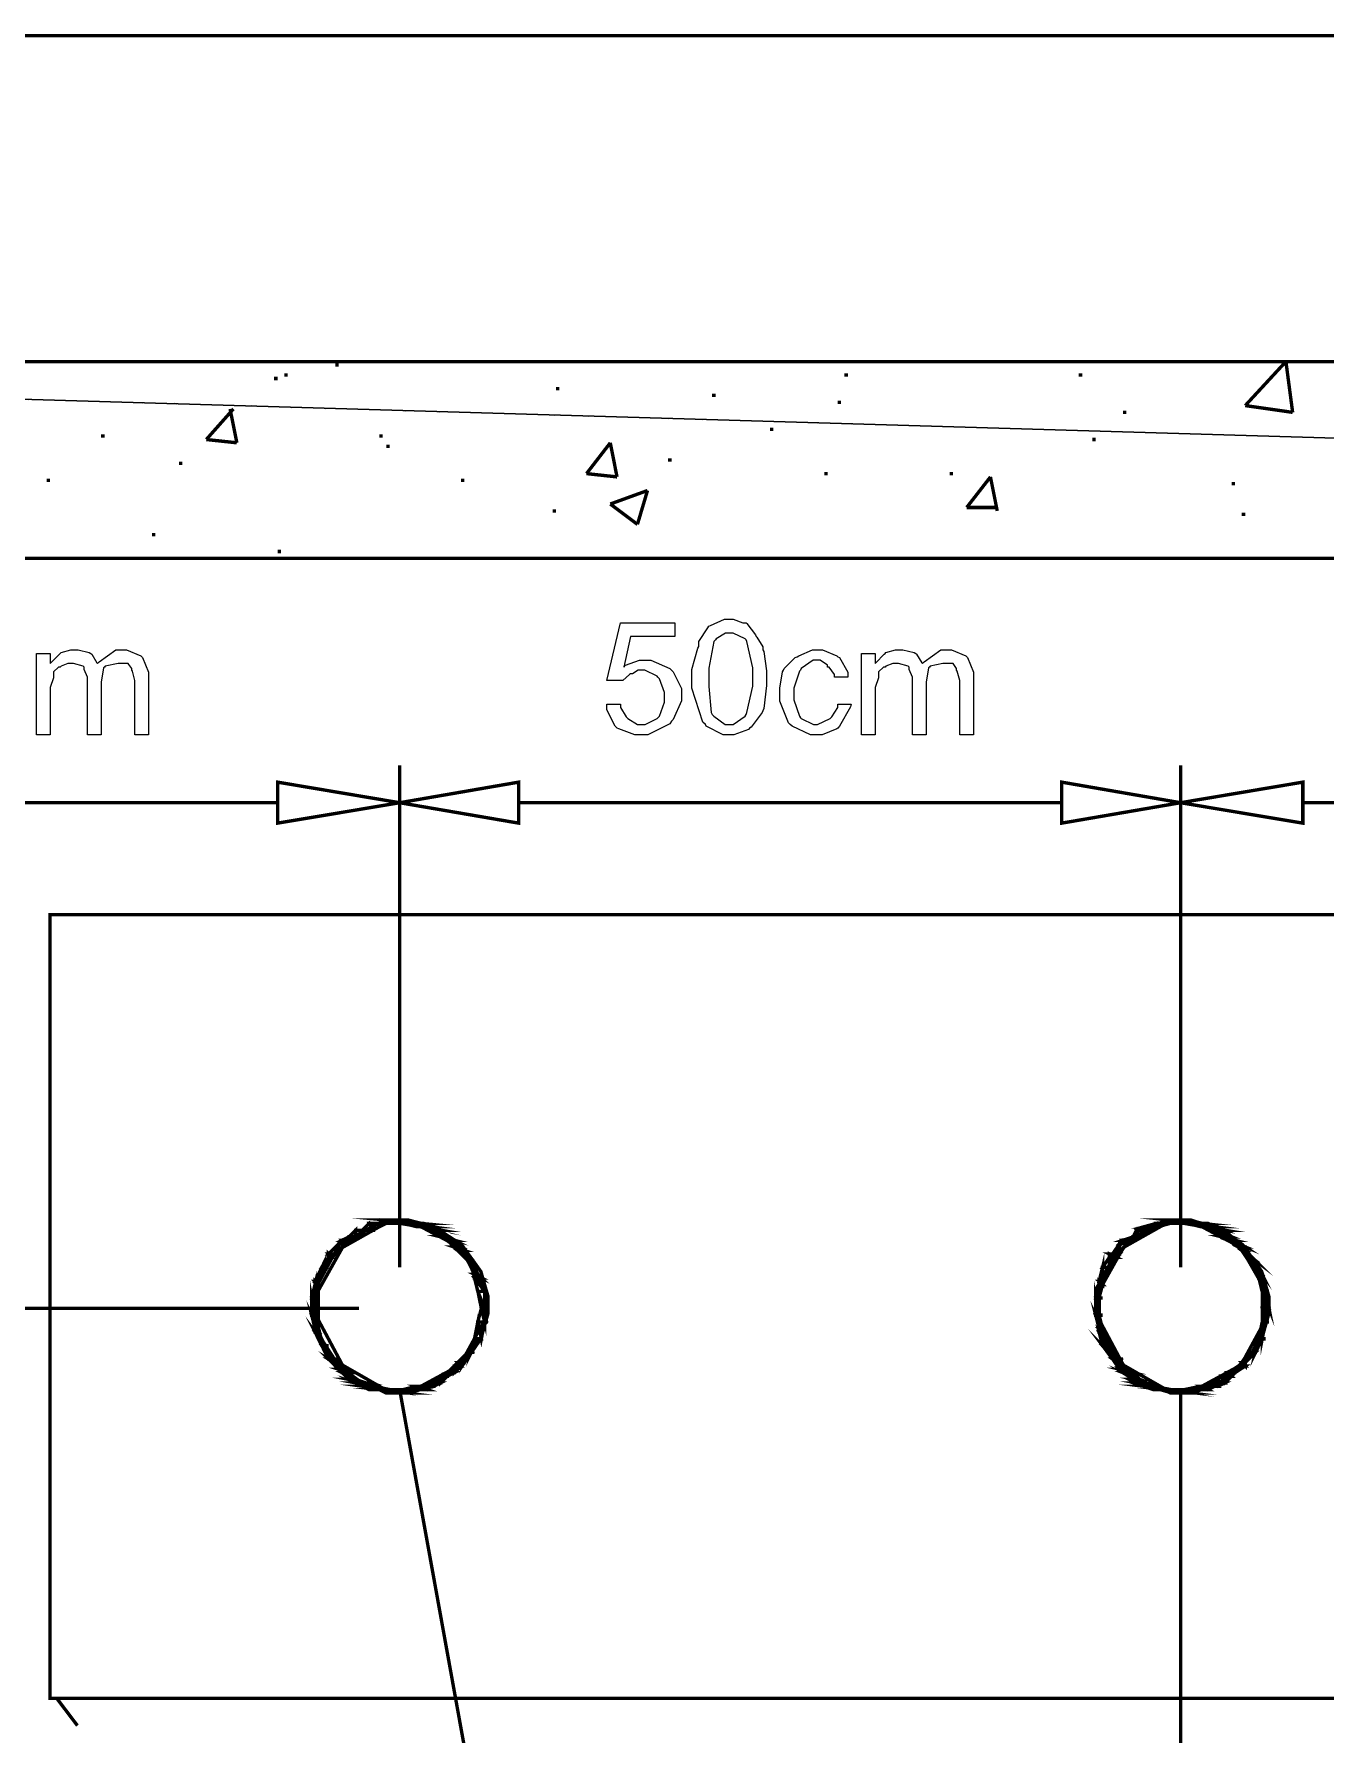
# Model space of a CAD drawing. Extents: x 219 to 1226, y 175 to 465.
# Drawn here: x 700.43 to 716.55, y 442.6 to 463.83 of the extents above; entities that cross this region are included whole.
import ezdxf

# ---------------------------------------------------------------- set-up
doc = ezdxf.new("R2010")
doc.units = 0
doc.header["$MEASUREMENT"] = 0
for name, color, linetype in [('C00-00-00-BLACK', 7, 'Continuous'), ('C00-7E-FF', 150, 'Continuous'), ('C00-FF-00', 3, 'Continuous'), ('C93-95-97', 253, 'Continuous'), ('CFF-00-00', 1, 'Continuous'), ('CFF-7E-00', 30, 'Continuous')]:
    doc.layers.add(name, color=color, linetype=linetype)

msp = doc.modelspace()

# ---------------------------------------------------------------- linework, layer by layer
at = {"layer": 'C00-00-00-BLACK', "const_width": 0.0423}
for points in [[(684.384, 459.741), (767.257, 459.741)], [(767.257, 459.741), (767.257, 457.283), (684.384, 457.283), (684.384, 459.741)], [(715.557, 459.191), (716.065, 459.741)], [(716.149, 459.106), (716.065, 459.741)], [(703.426, 459.529), (703.469, 459.529)], [(703.553, 459.572), (703.595, 459.572)], [(704.191, 459.699), (704.232, 459.699)], [(710.55, 459.572), (710.593, 459.572)], [(713.477, 459.572), (713.52, 459.572)], [(706.947, 459.402), (706.989, 459.402)], [(708.897, 459.318), (708.94, 459.318)], [(702.578, 458.767), (702.917, 459.149)], [(702.96, 458.726), (702.875, 459.149)], [(710.466, 459.233), (710.509, 459.233)], [(714.03, 459.106), (714.073, 459.106)], [(715.557, 459.191), (716.149, 459.106)], [(709.62, 458.895), (709.661, 458.895)], [(701.264, 458.81), (701.307, 458.81)], [(702.578, 458.767), (702.96, 458.726)], [(704.74, 458.81), (704.783, 458.81)], [(704.826, 458.683), (704.867, 458.683)], [(707.328, 458.341), (707.625, 458.726)], [(707.709, 458.3), (707.625, 458.726)], [(713.647, 458.767), (713.689, 458.767)], [(702.238, 458.469), (702.279, 458.469)], [(708.347, 458.511), (708.39, 458.511)], [(700.584, 458.257), (700.626, 458.257)], [(705.759, 458.257), (705.802, 458.257)], [(707.328, 458.341), (707.709, 458.3)], [(710.297, 458.341), (710.339, 458.341)], [(711.866, 458.341), (711.908, 458.341)], [(712.077, 457.918), (712.374, 458.3)], [(712.459, 457.875), (712.374, 458.3)], [(707.625, 457.961), (708.09, 458.13)], [(707.964, 457.707), (708.09, 458.13)], [(715.387, 458.214), (715.43, 458.214)], [(706.905, 457.875), (706.947, 457.875)], [(707.625, 457.961), (707.964, 457.707)], [(712.077, 457.918), (712.459, 457.918)], [(715.514, 457.834), (715.557, 457.834)], [(701.899, 457.579), (701.942, 457.579)], [(703.469, 457.368), (703.51, 457.368)], [(711.315, 457.283), (711.358, 457.283)]]:
    msp.add_lwpolyline(points, dxfattribs=at)
for points in [[(700.626, 452.833), (700.626, 443.041), (728.873, 443.041), (728.873, 452.833), (700.626, 452.833)], [(706.098, 447.956), (706.098, 448.061), (706.008, 448.374), (705.767, 448.71), (705.416, 448.936), (705.099, 449.017), (704.994, 449.017), (704.805, 449.017), (704.24, 448.71), (703.933, 448.145), (703.933, 447.956), (703.933, 447.852), (704.014, 447.534), (704.24, 447.184), (704.578, 446.946), (704.889, 446.856), (704.994, 446.856), (705.099, 446.856), (705.416, 446.946), (705.767, 447.184), (706.008, 447.534), (706.098, 447.852), (706.098, 447.956)], [(706.055, 447.956), (706.055, 448.137), (705.748, 448.674), (705.181, 448.976), (704.994, 448.976), (704.815, 448.976), (704.279, 448.674), (703.978, 448.137), (703.978, 447.956), (703.978, 447.769), (704.279, 447.205), (704.815, 446.898), (704.994, 446.898), (705.181, 446.898), (705.748, 447.205), (706.055, 447.769), (706.055, 447.956)], [(704.444, 448.89), (704.444, 448.807), (704.36, 448.807), (704.444, 448.89)], [(705.079, 449.017), (704.826, 449.017), (705.249, 448.976), (705.079, 449.017)], [(704.614, 448.976), (704.657, 448.89), (704.528, 448.89), (704.614, 448.976)], [(704.826, 448.976), (704.614, 448.976), (704.657, 448.89), (704.826, 448.976)], [(704.657, 448.976), (704.953, 448.976), (704.614, 448.976), (704.657, 448.976)], [(704.826, 448.976), (704.867, 448.976), (704.614, 448.976), (704.826, 448.976)], [(704.826, 448.976), (704.614, 448.976), (704.953, 448.976), (704.826, 448.976)], [(704.74, 448.976), (705.29, 448.976), (704.657, 448.976), (704.74, 448.976)], [(705.037, 448.976), (704.657, 448.976), (704.953, 448.976), (705.037, 448.976)], [(704.826, 449.017), (705.249, 448.976), (704.74, 448.976), (704.826, 449.017)], [(705.04, 448.976), (705.379, 448.933), (705.209, 448.933), (705.04, 448.976)], [(705.293, 448.976), (705.04, 448.976), (705.379, 448.933), (705.293, 448.976)], [(705.249, 448.976), (704.74, 448.976), (705.29, 448.976), (705.249, 448.976)], [(705.252, 448.933), (705.505, 448.89), (705.421, 448.89), (705.252, 448.933)], [(705.037, 449.017), (705.079, 449.017), (704.826, 449.017), (705.037, 449.017)], [(705.421, 448.933), (705.252, 448.933), (705.505, 448.89), (705.421, 448.933)], [(705.379, 448.933), (705.209, 448.933), (705.421, 448.933), (705.379, 448.933)], [(705.209, 448.933), (705.421, 448.933), (705.252, 448.933), (705.209, 448.933)], [(705.421, 448.89), (705.589, 448.807), (705.505, 448.807), (705.421, 448.89)], [(715.853, 447.956), (715.853, 448.061), (715.763, 448.374), (715.524, 448.71), (715.171, 448.936), (714.854, 449.017), (714.749, 449.017), (714.56, 449.017), (713.997, 448.71), (713.689, 448.145), (713.689, 447.956), (713.689, 447.852), (713.771, 447.534), (713.997, 447.184), (714.333, 446.946), (714.644, 446.856), (714.749, 446.856), (714.854, 446.856), (715.171, 446.946), (715.524, 447.184), (715.763, 447.534), (715.853, 447.852), (715.853, 447.956)], [(715.81, 447.956), (715.81, 448.137), (715.503, 448.674), (714.937, 448.976), (714.749, 448.976), (714.57, 448.976), (714.034, 448.674), (713.733, 448.137), (713.733, 447.956), (713.733, 447.769), (714.034, 447.205), (714.57, 446.898), (714.749, 446.898), (714.937, 446.898), (715.503, 447.205), (715.81, 447.769), (715.81, 447.956)], [(714.199, 448.89), (714.242, 448.807), (714.157, 448.807), (714.199, 448.89)], [(714.45, 448.976), (714.45, 448.93), (714.282, 448.93), (714.45, 448.976)], [(714.878, 449.017), (714.622, 449.017), (715.004, 448.976), (714.878, 449.017)], [(714.539, 448.976), (715.088, 448.976), (714.412, 448.976), (714.539, 448.976)], [(714.708, 448.976), (714.749, 448.976), (714.412, 448.976), (714.708, 448.976)], [(714.708, 448.976), (714.412, 448.976), (714.792, 448.976), (714.708, 448.976)], [(714.622, 448.976), (714.665, 448.976), (714.412, 448.976), (714.622, 448.976)], [(714.622, 448.976), (714.412, 448.976), (714.708, 448.976), (714.622, 448.976)], [(714.622, 448.976), (714.45, 448.976), (714.45, 448.93), (714.622, 448.976)], [(714.622, 449.017), (715.004, 448.976), (714.539, 448.976), (714.622, 449.017)], [(714.835, 448.976), (715.174, 448.933), (715.004, 448.933), (714.835, 448.976)], [(715.088, 448.976), (714.835, 448.976), (715.174, 448.933), (715.088, 448.976)], [(715.004, 448.976), (714.539, 448.976), (715.088, 448.976), (715.004, 448.976)], [(714.792, 449.017), (714.878, 449.017), (714.622, 449.017), (714.792, 449.017)], [(715.088, 448.976), (714.792, 448.976), (715.088, 448.976)], [(714.792, 448.976), (715.088, 448.976), (714.835, 448.976), (714.792, 448.976)], [(715.045, 448.933), (715.301, 448.89), (715.174, 448.89), (715.045, 448.933)], [(715.215, 448.933), (715.045, 448.933), (715.301, 448.89), (715.215, 448.933)], [(715.174, 448.933), (715.004, 448.933), (715.215, 448.933), (715.174, 448.933)], [(715.004, 448.933), (715.215, 448.933), (715.045, 448.933), (715.004, 448.933)], [(715.174, 448.89), (715.387, 448.807), (715.258, 448.807), (715.174, 448.89)], [(704.232, 448.721), (704.191, 448.594), (704.105, 448.594), (704.232, 448.721)], [(704.317, 448.721), (704.232, 448.721), (704.191, 448.594), (704.317, 448.721)], [(704.275, 448.764), (704.317, 448.721), (704.232, 448.721), (704.275, 448.764)], [(704.36, 448.807), (704.36, 448.764), (704.275, 448.764), (704.36, 448.807)], [(704.36, 448.764), (704.275, 448.764), (704.317, 448.721), (704.36, 448.764)], [(704.444, 448.807), (704.36, 448.807), (704.36, 448.764), (704.444, 448.807)], [(704.528, 448.89), (704.571, 448.89), (704.442, 448.89), (704.528, 448.89)], [(704.571, 448.89), (704.444, 448.89), (704.444, 448.807), (704.571, 448.89)], [(704.657, 448.89), (704.528, 448.89), (704.571, 448.89), (704.657, 448.89)], [(705.505, 448.807), (705.675, 448.764), (705.589, 448.764), (705.505, 448.807)], [(705.505, 448.89), (705.421, 448.89), (705.589, 448.807), (705.505, 448.89)], [(705.589, 448.807), (705.505, 448.807), (705.675, 448.764), (705.589, 448.807)], [(705.589, 448.764), (705.759, 448.68), (705.675, 448.68), (705.589, 448.764)], [(705.718, 448.637), (705.886, 448.51), (705.844, 448.51), (705.718, 448.637)], [(705.675, 448.764), (705.589, 448.764), (705.759, 448.68), (705.675, 448.764)], [(705.675, 448.68), (705.802, 448.637), (705.718, 448.637), (705.675, 448.68)], [(705.844, 448.51), (705.971, 448.338), (705.928, 448.338), (705.844, 448.51)], [(713.987, 448.721), (713.987, 448.594), (713.9, 448.594), (713.987, 448.721)], [(714.157, 448.807), (714.157, 448.764), (714.03, 448.764), (714.157, 448.807)], [(714.03, 448.764), (714.073, 448.721), (713.987, 448.721), (714.03, 448.764)], [(714.073, 448.721), (713.987, 448.721), (713.987, 448.594), (714.073, 448.721)], [(714.157, 448.764), (714.03, 448.764), (714.073, 448.721), (714.157, 448.764)], [(714.242, 448.807), (714.157, 448.807), (714.157, 448.764), (714.242, 448.807)], [(714.326, 448.89), (714.199, 448.89), (714.242, 448.807), (714.326, 448.89)], [(714.285, 448.89), (714.326, 448.89), (714.197, 448.89), (714.285, 448.89)], [(714.412, 448.89), (714.285, 448.89), (714.326, 448.89), (714.412, 448.89)], [(715.301, 448.89), (715.174, 448.89), (715.387, 448.807), (715.301, 448.89)], [(715.261, 448.807), (715.43, 448.764), (715.345, 448.764), (715.261, 448.807)], [(715.387, 448.807), (715.261, 448.807), (715.43, 448.764), (715.387, 448.807)], [(715.343, 448.764), (715.557, 448.68), (715.473, 448.68), (715.343, 448.764)], [(715.43, 448.764), (715.343, 448.764), (715.557, 448.68), (715.43, 448.764)], [(715.473, 448.68), (715.557, 448.637), (715.514, 448.637), (715.473, 448.68)], [(715.514, 448.637), (715.684, 448.51), (715.599, 448.51), (715.514, 448.637)], [(715.641, 448.51), (715.769, 448.338), (715.726, 448.338), (715.641, 448.51)], [(704.021, 448.425), (703.978, 448.252), (703.936, 448.252), (704.021, 448.425)], [(704.105, 448.551), (704.064, 448.425), (704.021, 448.425), (704.105, 448.551)], [(704.148, 448.551), (704.105, 448.551), (704.064, 448.425), (704.148, 448.551)], [(704.191, 448.594), (704.105, 448.594), (704.148, 448.551), (704.191, 448.594)], [(704.105, 448.594), (704.148, 448.551), (704.105, 448.551), (704.105, 448.594)], [(705.759, 448.68), (705.675, 448.68), (705.802, 448.637), (705.759, 448.68)], [(705.802, 448.637), (705.718, 448.637), (705.886, 448.51), (705.802, 448.637)], [(705.886, 448.51), (705.844, 448.51), (705.971, 448.338), (705.886, 448.51)], [(705.844, 448.51), (705.886, 448.51), (705.928, 448.51), (705.844, 448.51)], [(705.886, 448.51), (705.928, 448.51), (705.844, 448.51), (705.886, 448.51)], [(713.774, 448.425), (713.774, 448.252), (713.731, 448.252), (713.774, 448.425)], [(713.86, 448.551), (713.86, 448.425), (713.774, 448.425), (713.86, 448.551)], [(713.987, 448.594), (713.86, 448.594), (713.946, 448.551), (713.987, 448.594)], [(713.86, 448.594), (713.946, 448.551), (713.86, 448.551), (713.86, 448.594)], [(713.946, 448.551), (713.86, 448.551), (713.86, 448.425), (713.946, 448.551)], [(715.557, 448.68), (715.473, 448.68), (715.557, 448.637), (715.557, 448.68)], [(715.557, 448.637), (715.514, 448.637), (715.684, 448.51), (715.557, 448.637)], [(715.684, 448.51), (715.599, 448.51), (715.684, 448.51)], [(715.599, 448.51), (715.684, 448.51), (715.641, 448.51), (715.599, 448.51)], [(715.684, 448.51), (715.641, 448.51), (715.769, 448.338), (715.684, 448.51)], [(703.936, 448.211), (703.936, 448.042), (703.895, 448.042), (703.936, 448.211)], [(704.064, 448.425), (704.021, 448.425), (703.978, 448.252), (704.064, 448.425)], [(703.936, 448.252), (703.978, 448.211), (703.936, 448.211), (703.936, 448.252)], [(704.021, 448.425), (704.064, 448.425), (704.105, 448.425), (704.021, 448.425)], [(704.064, 448.425), (704.105, 448.425), (704.021, 448.425), (704.064, 448.425)], [(705.971, 448.338), (705.928, 448.338), (706.014, 448.295), (705.971, 448.338)], [(705.928, 448.295), (706.055, 448.126), (705.971, 448.126), (705.928, 448.295)], [(706.014, 448.295), (705.928, 448.295), (706.055, 448.126), (706.014, 448.295)], [(705.971, 448.126), (706.055, 447.915), (706.014, 447.915), (705.971, 448.126)], [(705.928, 448.338), (706.014, 448.295), (705.928, 448.295), (705.928, 448.338)], [(713.731, 448.211), (713.731, 448.042), (713.689, 448.042), (713.731, 448.211)], [(713.731, 448.252), (713.774, 448.211), (713.731, 448.211), (713.731, 448.252)], [(713.774, 448.425), (713.858, 448.425), (713.9, 448.425), (713.774, 448.425)], [(713.858, 448.425), (713.9, 448.425), (713.774, 448.425), (713.858, 448.425)], [(713.858, 448.425), (713.774, 448.425), (713.774, 448.252), (713.858, 448.425)], [(715.726, 448.295), (715.81, 448.126), (715.769, 448.126), (715.726, 448.295)], [(715.769, 448.338), (715.726, 448.338), (715.769, 448.295), (715.769, 448.338)], [(715.769, 448.295), (715.726, 448.295), (715.81, 448.126), (715.769, 448.295)], [(715.726, 448.338), (715.769, 448.295), (715.726, 448.295), (715.726, 448.338)], [(703.895, 448.042), (703.936, 447.829), (703.895, 447.829), (703.895, 448.042)], [(703.978, 448.252), (703.936, 448.252), (703.978, 448.211), (703.978, 448.252)], [(703.978, 448.211), (703.936, 448.211), (703.936, 448.042), (703.978, 448.211)], [(706.055, 448.126), (705.971, 448.126), (706.055, 447.915), (706.055, 448.126)], [(705.971, 448.126), (706.055, 448.126), (706.098, 448.126), (705.971, 448.126)], [(706.055, 448.126), (706.098, 448.126), (705.971, 448.126), (706.055, 448.126)], [(713.689, 448.042), (713.731, 447.829), (713.689, 447.829), (713.689, 448.042)], [(713.774, 448.252), (713.731, 448.252), (713.774, 448.211), (713.774, 448.252)], [(713.774, 448.211), (713.731, 448.211), (713.731, 448.042), (713.774, 448.211)], [(715.81, 448.126), (715.769, 448.126), (715.853, 447.915), (715.81, 448.126)], [(715.769, 448.126), (715.853, 447.915), (715.769, 447.915), (715.769, 448.126)], [(715.769, 448.126), (715.81, 448.126), (715.853, 448.126), (715.769, 448.126)], [(715.81, 448.126), (715.853, 448.126), (715.769, 448.126), (715.81, 448.126)], [(715.769, 447.915), (715.81, 447.745), (715.769, 447.745), (715.769, 447.915)], [(703.895, 447.829), (703.978, 447.66), (703.936, 447.66), (703.895, 447.829)], [(703.936, 448.042), (703.895, 448.042), (703.936, 447.829), (703.936, 448.042)], [(703.895, 448.042), (703.936, 448.042), (703.978, 448.042), (703.895, 448.042)], [(703.936, 448.042), (703.978, 448.042), (703.895, 448.042), (703.936, 448.042)], [(706.014, 447.915), (706.055, 447.745), (705.971, 447.745), (706.014, 447.915)], [(706.055, 447.915), (706.014, 447.915), (706.055, 447.745), (706.055, 447.915)], [(713.689, 447.829), (713.774, 447.66), (713.731, 447.66), (713.689, 447.829)], [(713.731, 448.042), (713.689, 448.042), (713.731, 447.829), (713.731, 448.042)], [(713.689, 448.042), (713.731, 448.042), (713.774, 448.042), (713.689, 448.042)], [(713.731, 448.042), (713.774, 448.042), (713.689, 448.042), (713.731, 448.042)], [(715.769, 447.745), (715.769, 447.533), (715.726, 447.533), (715.769, 447.745)], [(715.853, 447.915), (715.769, 447.915), (715.81, 447.745), (715.853, 447.915)], [(703.936, 447.619), (704.064, 447.446), (704.021, 447.446), (703.936, 447.619)], [(703.936, 447.829), (703.895, 447.829), (703.978, 447.66), (703.936, 447.829)], [(703.895, 447.829), (703.936, 447.829), (703.978, 447.829), (703.895, 447.829)], [(703.936, 447.829), (703.978, 447.829), (703.895, 447.829), (703.936, 447.829)], [(703.978, 447.66), (703.936, 447.66), (703.978, 447.619), (703.978, 447.66)], [(703.978, 447.619), (703.936, 447.619), (704.064, 447.446), (703.978, 447.619)], [(704.021, 447.449), (704.148, 447.277), (704.105, 447.277), (704.021, 447.449)], [(703.936, 447.66), (703.978, 447.619), (703.936, 447.619), (703.936, 447.66)], [(705.928, 447.533), (705.886, 447.361), (705.844, 447.361), (705.928, 447.533)], [(705.971, 447.745), (706.014, 447.533), (705.928, 447.533), (705.971, 447.745)], [(706.055, 447.745), (705.971, 447.745), (706.014, 447.533), (706.055, 447.745)], [(705.971, 447.745), (706.055, 447.745), (706.098, 447.745), (705.971, 447.745)], [(706.055, 447.745), (706.098, 447.745), (705.971, 447.745), (706.055, 447.745)], [(713.774, 447.449), (713.946, 447.28), (713.9, 447.28), (713.774, 447.449)], [(713.731, 447.829), (713.689, 447.829), (713.774, 447.66), (713.731, 447.829)], [(713.689, 447.829), (713.731, 447.829), (713.774, 447.829), (713.689, 447.829)], [(713.731, 447.829), (713.774, 447.829), (713.689, 447.829), (713.731, 447.829)], [(713.774, 447.66), (713.731, 447.66), (713.774, 447.619), (713.774, 447.66)], [(713.731, 447.619), (713.858, 447.449), (713.774, 447.449), (713.731, 447.619)], [(713.731, 447.66), (713.774, 447.619), (713.731, 447.619), (713.731, 447.66)], [(715.726, 447.533), (715.684, 447.361), (715.641, 447.361), (715.726, 447.533)], [(715.769, 447.745), (715.81, 447.745), (715.853, 447.745), (715.769, 447.745)], [(715.81, 447.745), (715.853, 447.745), (715.769, 447.745), (715.81, 447.745)], [(715.81, 447.745), (715.769, 447.745), (715.769, 447.533), (715.81, 447.745)], [(704.064, 447.449), (704.021, 447.449), (704.148, 447.277), (704.064, 447.449)], [(704.021, 447.449), (704.064, 447.449), (704.105, 447.449), (704.021, 447.449)], [(704.064, 447.449), (704.105, 447.449), (704.021, 447.449), (704.064, 447.449)], [(705.844, 447.364), (705.802, 447.237), (705.718, 447.237), (705.844, 447.364)], [(705.971, 447.533), (705.928, 447.533), (705.886, 447.361), (705.971, 447.533)], [(705.971, 447.533), (706.014, 447.533), (705.928, 447.533), (705.971, 447.533)], [(705.971, 447.533), (705.928, 447.533), (706.014, 447.533), (705.971, 447.533)], [(713.774, 447.619), (713.731, 447.619), (713.858, 447.449), (713.774, 447.619)], [(713.858, 447.449), (713.774, 447.449), (713.946, 447.28), (713.858, 447.449)], [(713.774, 447.449), (713.858, 447.449), (713.9, 447.449), (713.774, 447.449)], [(713.858, 447.449), (713.9, 447.449), (713.774, 447.449), (713.858, 447.449)], [(715.599, 447.364), (715.557, 447.237), (715.514, 447.237), (715.599, 447.364)], [(715.769, 447.533), (715.726, 447.533), (715.684, 447.361), (715.769, 447.533)], [(715.726, 447.533), (715.769, 447.533), (715.81, 447.533), (715.726, 447.533)], [(715.769, 447.533), (715.81, 447.533), (715.726, 447.533), (715.769, 447.533)], [(704.105, 447.28), (704.317, 447.153), (704.232, 447.153), (704.105, 447.28)], [(704.191, 447.28), (704.105, 447.28), (704.317, 447.153), (704.191, 447.28)], [(704.191, 447.28), (704.232, 447.28), (704.105, 447.28), (704.191, 447.28)], [(704.191, 447.28), (704.105, 447.28), (704.148, 447.28), (704.191, 447.28)], [(705.675, 447.194), (705.675, 447.11), (705.589, 447.11), (705.675, 447.194)], [(705.718, 447.237), (705.759, 447.194), (705.675, 447.194), (705.718, 447.237)], [(705.802, 447.237), (705.718, 447.237), (705.759, 447.194), (705.802, 447.237)], [(705.886, 447.364), (705.844, 447.364), (705.802, 447.237), (705.886, 447.364)], [(705.844, 447.364), (705.886, 447.364), (705.928, 447.364), (705.844, 447.364)], [(705.886, 447.364), (705.928, 447.364), (705.844, 447.364), (705.886, 447.364)], [(713.9, 447.28), (714.073, 447.153), (713.987, 447.153), (713.9, 447.28)], [(713.987, 447.28), (713.9, 447.28), (714.073, 447.153), (713.987, 447.28)], [(713.987, 447.28), (714.03, 447.28), (713.903, 447.28), (713.987, 447.28)], [(713.987, 447.28), (713.903, 447.28), (713.946, 447.28), (713.987, 447.28)], [(715.473, 447.194), (715.43, 447.11), (715.343, 447.11), (715.473, 447.194)], [(715.514, 447.237), (715.557, 447.194), (715.473, 447.194), (715.514, 447.237)], [(715.557, 447.237), (715.514, 447.237), (715.557, 447.194), (715.557, 447.237)], [(715.684, 447.364), (715.599, 447.364), (715.557, 447.237), (715.684, 447.364)], [(715.641, 447.364), (715.684, 447.364), (715.599, 447.364), (715.641, 447.364)], [(715.684, 447.364), (715.641, 447.364), (715.684, 447.364)], [(704.317, 447.153), (704.232, 447.153), (704.36, 447.11), (704.317, 447.153)], [(704.444, 447.026), (704.36, 447.026), (704.571, 446.983), (704.444, 447.026)], [(704.232, 447.153), (704.36, 447.11), (704.275, 447.11), (704.232, 447.153)], [(704.275, 447.11), (704.444, 447.026), (704.36, 447.026), (704.275, 447.11)], [(704.36, 447.11), (704.275, 447.11), (704.444, 447.026), (704.36, 447.11)], [(704.36, 447.026), (704.571, 446.983), (704.444, 446.983), (704.36, 447.026)], [(704.442, 446.983), (704.657, 446.941), (704.527, 446.941), (704.442, 446.983)], [(705.505, 447.067), (705.505, 446.983), (705.421, 446.983), (705.505, 447.067)], [(705.589, 447.11), (705.589, 447.067), (705.505, 447.067), (705.589, 447.11)], [(705.589, 447.067), (705.505, 447.067), (705.505, 446.983), (705.589, 447.067)], [(705.675, 447.11), (705.589, 447.11), (705.589, 447.067), (705.675, 447.11)], [(705.759, 447.194), (705.675, 447.194), (705.675, 447.11), (705.759, 447.194)], [(714.073, 447.153), (713.987, 447.153), (714.157, 447.11), (714.073, 447.153)], [(714.03, 447.11), (714.242, 447.026), (714.157, 447.026), (714.03, 447.11)], [(713.987, 447.153), (714.157, 447.11), (714.03, 447.11), (713.987, 447.153)], [(714.157, 447.11), (714.03, 447.11), (714.242, 447.026), (714.157, 447.11)], [(714.242, 447.026), (714.157, 447.026), (714.326, 446.983), (714.242, 447.026)], [(714.197, 446.983), (714.412, 446.941), (714.282, 446.941), (714.197, 446.983)], [(714.157, 447.026), (714.326, 446.983), (714.199, 446.983), (714.157, 447.026)], [(715.258, 447.067), (715.303, 446.983), (715.174, 446.983), (715.258, 447.067)], [(715.343, 447.11), (715.387, 447.067), (715.258, 447.067), (715.343, 447.11)], [(715.387, 447.067), (715.258, 447.067), (715.303, 446.983), (715.387, 447.067)], [(715.43, 447.11), (715.343, 447.11), (715.387, 447.067), (715.43, 447.11)], [(715.557, 447.194), (715.473, 447.194), (715.43, 447.11), (715.557, 447.194)], [(704.571, 446.983), (704.442, 446.983), (704.657, 446.941), (704.571, 446.983)], [(704.657, 446.941), (704.528, 446.941), (704.826, 446.898), (704.657, 446.941)], [(705.249, 446.898), (704.74, 446.898), (705.079, 446.856), (705.249, 446.898)], [(704.528, 446.941), (704.826, 446.898), (704.614, 446.898), (704.528, 446.941)], [(704.953, 446.898), (704.994, 446.898), (704.614, 446.898), (704.953, 446.898)], [(704.953, 446.898), (704.614, 446.898), (704.826, 446.898), (704.953, 446.898)], [(704.953, 446.898), (704.614, 446.898), (705.037, 446.898), (704.953, 446.898)], [(704.614, 446.898), (705.037, 446.898), (704.657, 446.898), (704.614, 446.898)], [(705.293, 446.898), (704.617, 446.898), (705.209, 446.898), (705.293, 446.898)], [(704.617, 446.898), (705.209, 446.898), (704.743, 446.898), (704.617, 446.898)], [(704.74, 446.898), (705.079, 446.856), (704.826, 446.856), (704.74, 446.898)], [(704.826, 446.856), (705.079, 446.856), (705.037, 446.856), (704.826, 446.856)], [(705.206, 446.941), (705.336, 446.898), (705.037, 446.898), (705.206, 446.941)], [(705.293, 446.898), (705.336, 446.898), (705.037, 446.898), (705.293, 446.898)], [(705.293, 446.898), (705.037, 446.898), (705.336, 446.898), (705.293, 446.898)], [(705.379, 446.941), (705.206, 446.941), (705.336, 446.898), (705.379, 446.941)], [(705.421, 446.983), (705.421, 446.941), (705.252, 446.941), (705.421, 446.983)], [(705.252, 446.941), (705.379, 446.941), (705.209, 446.941), (705.252, 446.941)], [(705.421, 446.941), (705.252, 446.941), (705.379, 446.941), (705.421, 446.941)], [(705.505, 446.983), (705.421, 446.983), (705.421, 446.941), (705.505, 446.983)], [(714.412, 446.941), (714.285, 446.941), (714.622, 446.898), (714.412, 446.941)], [(714.326, 446.983), (714.197, 446.983), (714.412, 446.941), (714.326, 446.983)], [(714.285, 446.941), (714.622, 446.898), (714.412, 446.898), (714.285, 446.941)], [(715.004, 446.898), (714.539, 446.898), (714.878, 446.856), (715.004, 446.898)], [(714.708, 446.898), (714.749, 446.898), (714.412, 446.898), (714.708, 446.898)], [(714.708, 446.898), (714.412, 446.898), (714.622, 446.898), (714.708, 446.898)], [(714.792, 446.898), (714.835, 446.898), (714.412, 446.898), (714.792, 446.898)], [(714.792, 446.898), (714.412, 446.898), (714.708, 446.898), (714.792, 446.898)], [(715.088, 446.898), (714.412, 446.898), (715.004, 446.898), (715.088, 446.898)], [(714.412, 446.898), (715.004, 446.898), (714.539, 446.898), (714.412, 446.898)], [(714.539, 446.898), (714.878, 446.856), (714.622, 446.856), (714.539, 446.898)], [(715.004, 446.941), (715.088, 446.898), (714.792, 446.898), (715.004, 446.941)], [(714.622, 446.856), (714.878, 446.856), (714.792, 446.856), (714.622, 446.856)], [(715.174, 446.983), (715.215, 446.941), (715.045, 446.941), (715.174, 446.983)], [(715.174, 446.941), (715.004, 446.941), (715.088, 446.898), (715.174, 446.941)], [(715.045, 446.941), (715.174, 446.941), (715.004, 446.941), (715.045, 446.941)], [(715.215, 446.941), (715.045, 446.941), (715.174, 446.941), (715.215, 446.941)], [(715.301, 446.983), (715.174, 446.983), (715.215, 446.941), (715.301, 446.983)]]:
    msp.add_lwpolyline(points, close=True, dxfattribs=at)
at = {"layer": 'C00-00-00-BLACK'}
for points in [[(704.614, 448.976), (704.657, 448.89), (704.528, 448.89), (704.614, 448.976)], [(704.657, 448.976), (704.953, 448.976), (704.614, 448.976), (704.657, 448.976)], [(704.826, 448.976), (704.867, 448.976), (704.614, 448.976), (704.826, 448.976)], [(704.826, 448.976), (704.614, 448.976), (704.953, 448.976), (704.826, 448.976)], [(704.826, 448.976), (704.614, 448.976), (704.657, 448.89), (704.826, 448.976)], [(704.74, 448.976), (705.29, 448.976), (704.657, 448.976), (704.74, 448.976)], [(705.037, 448.976), (704.657, 448.976), (704.953, 448.976), (705.037, 448.976)], [(704.826, 449.017), (705.249, 448.976), (704.74, 448.976), (704.826, 449.017)], [(705.249, 448.976), (704.74, 448.976), (705.29, 448.976), (705.249, 448.976)], [(705.037, 449.017), (705.079, 449.017), (704.826, 449.017), (705.037, 449.017)], [(705.079, 449.017), (704.826, 449.017), (705.249, 448.976), (705.079, 449.017)], [(705.293, 448.976), (705.04, 448.976), (705.379, 448.933), (705.293, 448.976)], [(705.04, 448.976), (705.379, 448.933), (705.209, 448.933), (705.04, 448.976)], [(705.379, 448.933), (705.209, 448.933), (705.421, 448.933), (705.379, 448.933)], [(705.209, 448.933), (705.421, 448.933), (705.252, 448.933), (705.209, 448.933)], [(705.421, 448.933), (705.252, 448.933), (705.505, 448.89), (705.421, 448.933)], [(705.252, 448.933), (705.505, 448.89), (705.421, 448.89), (705.252, 448.933)], [(714.45, 448.976), (714.45, 448.93), (714.282, 448.93), (714.45, 448.976)], [(714.539, 448.976), (715.088, 448.976), (714.412, 448.976), (714.539, 448.976)], [(714.708, 448.976), (714.749, 448.976), (714.412, 448.976), (714.708, 448.976)], [(714.708, 448.976), (714.412, 448.976), (714.792, 448.976), (714.708, 448.976)], [(714.622, 448.976), (714.665, 448.976), (714.412, 448.976), (714.622, 448.976)], [(714.622, 448.976), (714.412, 448.976), (714.708, 448.976), (714.622, 448.976)], [(714.622, 448.976), (714.45, 448.976), (714.45, 448.93), (714.622, 448.976)], [(714.622, 449.017), (715.004, 448.976), (714.539, 448.976), (714.622, 449.017)], [(715.004, 448.976), (714.539, 448.976), (715.088, 448.976), (715.004, 448.976)], [(714.792, 449.017), (714.878, 449.017), (714.622, 449.017), (714.792, 449.017)], [(714.878, 449.017), (714.622, 449.017), (715.004, 448.976), (714.878, 449.017)], [(715.088, 448.976), (714.792, 448.976), (715.088, 448.976)], [(714.792, 448.976), (715.088, 448.976), (714.835, 448.976), (714.792, 448.976)], [(715.088, 448.976), (714.835, 448.976), (715.174, 448.933), (715.088, 448.976)], [(714.835, 448.976), (715.174, 448.933), (715.004, 448.933), (714.835, 448.976)], [(715.174, 448.933), (715.004, 448.933), (715.215, 448.933), (715.174, 448.933)], [(715.004, 448.933), (715.215, 448.933), (715.045, 448.933), (715.004, 448.933)], [(715.215, 448.933), (715.045, 448.933), (715.301, 448.89), (715.215, 448.933)], [(715.045, 448.933), (715.301, 448.89), (715.174, 448.89), (715.045, 448.933)], [(704.232, 448.721), (704.191, 448.594), (704.105, 448.594), (704.232, 448.721)], [(704.317, 448.721), (704.232, 448.721), (704.191, 448.594), (704.317, 448.721)], [(704.275, 448.764), (704.317, 448.721), (704.232, 448.721), (704.275, 448.764)], [(704.36, 448.807), (704.36, 448.764), (704.275, 448.764), (704.36, 448.807)], [(704.36, 448.764), (704.275, 448.764), (704.317, 448.721), (704.36, 448.764)], [(704.444, 448.89), (704.444, 448.807), (704.36, 448.807), (704.444, 448.89)], [(704.444, 448.807), (704.36, 448.807), (704.36, 448.764), (704.444, 448.807)], [(704.528, 448.89), (704.571, 448.89), (704.442, 448.89), (704.528, 448.89)], [(704.571, 448.89), (704.444, 448.89), (704.444, 448.807), (704.571, 448.89)], [(704.657, 448.89), (704.528, 448.89), (704.571, 448.89), (704.657, 448.89)], [(705.505, 448.89), (705.421, 448.89), (705.589, 448.807), (705.505, 448.89)], [(705.421, 448.89), (705.589, 448.807), (705.505, 448.807), (705.421, 448.89)], [(705.589, 448.807), (705.505, 448.807), (705.675, 448.764), (705.589, 448.807)], [(705.505, 448.807), (705.675, 448.764), (705.589, 448.764), (705.505, 448.807)], [(705.675, 448.764), (705.589, 448.764), (705.759, 448.68), (705.675, 448.764)], [(705.589, 448.764), (705.759, 448.68), (705.675, 448.68), (705.589, 448.764)], [(713.987, 448.721), (713.987, 448.594), (713.9, 448.594), (713.987, 448.721)], [(714.03, 448.764), (714.073, 448.721), (713.987, 448.721), (714.03, 448.764)], [(714.073, 448.721), (713.987, 448.721), (713.987, 448.594), (714.073, 448.721)], [(714.157, 448.807), (714.157, 448.764), (714.03, 448.764), (714.157, 448.807)], [(714.157, 448.764), (714.03, 448.764), (714.073, 448.721), (714.157, 448.764)], [(714.199, 448.89), (714.242, 448.807), (714.157, 448.807), (714.199, 448.89)], [(714.242, 448.807), (714.157, 448.807), (714.157, 448.764), (714.242, 448.807)], [(714.285, 448.89), (714.326, 448.89), (714.197, 448.89), (714.285, 448.89)], [(714.326, 448.89), (714.199, 448.89), (714.242, 448.807), (714.326, 448.89)], [(714.412, 448.89), (714.285, 448.89), (714.326, 448.89), (714.412, 448.89)], [(715.301, 448.89), (715.174, 448.89), (715.387, 448.807), (715.301, 448.89)], [(715.174, 448.89), (715.387, 448.807), (715.258, 448.807), (715.174, 448.89)], [(715.387, 448.807), (715.261, 448.807), (715.43, 448.764), (715.387, 448.807)], [(715.261, 448.807), (715.43, 448.764), (715.345, 448.764), (715.261, 448.807)], [(715.43, 448.764), (715.343, 448.764), (715.557, 448.68), (715.43, 448.764)], [(715.343, 448.764), (715.557, 448.68), (715.473, 448.68), (715.343, 448.764)], [(704.105, 448.551), (704.064, 448.425), (704.021, 448.425), (704.105, 448.551)], [(704.148, 448.551), (704.105, 448.551), (704.064, 448.425), (704.148, 448.551)], [(704.191, 448.594), (704.105, 448.594), (704.148, 448.551), (704.191, 448.594)], [(704.105, 448.594), (704.148, 448.551), (704.105, 448.551), (704.105, 448.594)], [(705.759, 448.68), (705.675, 448.68), (705.802, 448.637), (705.759, 448.68)], [(705.675, 448.68), (705.802, 448.637), (705.718, 448.637), (705.675, 448.68)], [(705.802, 448.637), (705.718, 448.637), (705.886, 448.51), (705.802, 448.637)], [(705.718, 448.637), (705.886, 448.51), (705.844, 448.51), (705.718, 448.637)], [(705.844, 448.51), (705.886, 448.51), (705.928, 448.51), (705.844, 448.51)], [(705.886, 448.51), (705.928, 448.51), (705.844, 448.51), (705.886, 448.51)], [(705.886, 448.51), (705.844, 448.51), (705.971, 448.338), (705.886, 448.51)], [(705.844, 448.51), (705.971, 448.338), (705.928, 448.338), (705.844, 448.51)], [(713.86, 448.551), (713.86, 448.425), (713.774, 448.425), (713.86, 448.551)], [(713.987, 448.594), (713.86, 448.594), (713.946, 448.551), (713.987, 448.594)], [(713.86, 448.594), (713.946, 448.551), (713.86, 448.551), (713.86, 448.594)], [(713.946, 448.551), (713.86, 448.551), (713.86, 448.425), (713.946, 448.551)], [(715.557, 448.68), (715.473, 448.68), (715.557, 448.637), (715.557, 448.68)], [(715.473, 448.68), (715.557, 448.637), (715.514, 448.637), (715.473, 448.68)], [(715.557, 448.637), (715.514, 448.637), (715.684, 448.51), (715.557, 448.637)], [(715.514, 448.637), (715.684, 448.51), (715.599, 448.51), (715.514, 448.637)], [(715.684, 448.51), (715.599, 448.51), (715.684, 448.51)], [(715.599, 448.51), (715.684, 448.51), (715.641, 448.51), (715.599, 448.51)], [(715.684, 448.51), (715.641, 448.51), (715.769, 448.338), (715.684, 448.51)], [(715.641, 448.51), (715.769, 448.338), (715.726, 448.338), (715.641, 448.51)], [(704.021, 448.425), (703.978, 448.252), (703.936, 448.252), (704.021, 448.425)], [(704.064, 448.425), (704.021, 448.425), (703.978, 448.252), (704.064, 448.425)], [(704.021, 448.425), (704.064, 448.425), (704.105, 448.425), (704.021, 448.425)], [(704.064, 448.425), (704.105, 448.425), (704.021, 448.425), (704.064, 448.425)], [(705.971, 448.338), (705.928, 448.338), (706.014, 448.295), (705.971, 448.338)], [(705.928, 448.338), (706.014, 448.295), (705.928, 448.295), (705.928, 448.338)], [(706.014, 448.295), (705.928, 448.295), (706.055, 448.126), (706.014, 448.295)], [(705.928, 448.295), (706.055, 448.126), (705.971, 448.126), (705.928, 448.295)], [(713.774, 448.425), (713.774, 448.252), (713.731, 448.252), (713.774, 448.425)], [(713.774, 448.425), (713.858, 448.425), (713.9, 448.425), (713.774, 448.425)], [(713.858, 448.425), (713.9, 448.425), (713.774, 448.425), (713.858, 448.425)], [(713.858, 448.425), (713.774, 448.425), (713.774, 448.252), (713.858, 448.425)], [(715.769, 448.338), (715.726, 448.338), (715.769, 448.295), (715.769, 448.338)], [(715.726, 448.338), (715.769, 448.295), (715.726, 448.295), (715.726, 448.338)], [(715.769, 448.295), (715.726, 448.295), (715.81, 448.126), (715.769, 448.295)], [(715.726, 448.295), (715.81, 448.126), (715.769, 448.126), (715.726, 448.295)], [(703.936, 448.211), (703.936, 448.042), (703.895, 448.042), (703.936, 448.211)], [(703.978, 448.252), (703.936, 448.252), (703.978, 448.211), (703.978, 448.252)], [(703.936, 448.252), (703.978, 448.211), (703.936, 448.211), (703.936, 448.252)], [(703.978, 448.211), (703.936, 448.211), (703.936, 448.042), (703.978, 448.211)], [(705.971, 448.126), (706.055, 448.126), (706.098, 448.126), (705.971, 448.126)], [(706.055, 448.126), (706.098, 448.126), (705.971, 448.126), (706.055, 448.126)], [(706.055, 448.126), (705.971, 448.126), (706.055, 447.915), (706.055, 448.126)], [(705.971, 448.126), (706.055, 447.915), (706.014, 447.915), (705.971, 448.126)], [(713.731, 448.211), (713.731, 448.042), (713.689, 448.042), (713.731, 448.211)], [(713.774, 448.252), (713.731, 448.252), (713.774, 448.211), (713.774, 448.252)], [(713.731, 448.252), (713.774, 448.211), (713.731, 448.211), (713.731, 448.252)], [(713.774, 448.211), (713.731, 448.211), (713.731, 448.042), (713.774, 448.211)], [(715.769, 448.126), (715.81, 448.126), (715.853, 448.126), (715.769, 448.126)], [(715.81, 448.126), (715.853, 448.126), (715.769, 448.126), (715.81, 448.126)], [(715.81, 448.126), (715.769, 448.126), (715.853, 447.915), (715.81, 448.126)], [(715.769, 448.126), (715.853, 447.915), (715.769, 447.915), (715.769, 448.126)], [(703.895, 448.042), (703.936, 448.042), (703.978, 448.042), (703.895, 448.042)], [(703.936, 448.042), (703.978, 448.042), (703.895, 448.042), (703.936, 448.042)], [(703.936, 448.042), (703.895, 448.042), (703.936, 447.829), (703.936, 448.042)], [(703.895, 448.042), (703.936, 447.829), (703.895, 447.829), (703.895, 448.042)], [(706.014, 447.915), (706.055, 447.745), (705.971, 447.745), (706.014, 447.915)], [(706.055, 447.915), (706.014, 447.915), (706.055, 447.745), (706.055, 447.915)], [(713.689, 448.042), (713.731, 448.042), (713.774, 448.042), (713.689, 448.042)], [(713.731, 448.042), (713.774, 448.042), (713.689, 448.042), (713.731, 448.042)], [(713.731, 448.042), (713.689, 448.042), (713.731, 447.829), (713.731, 448.042)], [(713.689, 448.042), (713.731, 447.829), (713.689, 447.829), (713.689, 448.042)], [(715.853, 447.915), (715.769, 447.915), (715.81, 447.745), (715.853, 447.915)], [(715.769, 447.915), (715.81, 447.745), (715.769, 447.745), (715.769, 447.915)], [(703.895, 447.829), (703.936, 447.829), (703.978, 447.829), (703.895, 447.829)], [(703.936, 447.829), (703.978, 447.829), (703.895, 447.829), (703.936, 447.829)], [(703.936, 447.829), (703.895, 447.829), (703.978, 447.66), (703.936, 447.829)], [(703.895, 447.829), (703.978, 447.66), (703.936, 447.66), (703.895, 447.829)], [(703.978, 447.66), (703.936, 447.66), (703.978, 447.619), (703.978, 447.66)], [(703.936, 447.66), (703.978, 447.619), (703.936, 447.619), (703.936, 447.66)], [(705.971, 447.745), (706.014, 447.533), (705.928, 447.533), (705.971, 447.745)], [(705.971, 447.745), (706.055, 447.745), (706.098, 447.745), (705.971, 447.745)], [(706.055, 447.745), (706.098, 447.745), (705.971, 447.745), (706.055, 447.745)], [(706.055, 447.745), (705.971, 447.745), (706.014, 447.533), (706.055, 447.745)], [(713.689, 447.829), (713.731, 447.829), (713.774, 447.829), (713.689, 447.829)], [(713.731, 447.829), (713.774, 447.829), (713.689, 447.829), (713.731, 447.829)], [(713.731, 447.829), (713.689, 447.829), (713.774, 447.66), (713.731, 447.829)], [(713.689, 447.829), (713.774, 447.66), (713.731, 447.66), (713.689, 447.829)], [(713.774, 447.66), (713.731, 447.66), (713.774, 447.619), (713.774, 447.66)], [(713.731, 447.66), (713.774, 447.619), (713.731, 447.619), (713.731, 447.66)], [(715.769, 447.745), (715.769, 447.533), (715.726, 447.533), (715.769, 447.745)], [(715.769, 447.745), (715.81, 447.745), (715.853, 447.745), (715.769, 447.745)], [(715.81, 447.745), (715.853, 447.745), (715.769, 447.745), (715.81, 447.745)], [(715.81, 447.745), (715.769, 447.745), (715.769, 447.533), (715.81, 447.745)], [(703.978, 447.619), (703.936, 447.619), (704.064, 447.446), (703.978, 447.619)], [(703.936, 447.619), (704.064, 447.446), (704.021, 447.446), (703.936, 447.619)], [(704.021, 447.449), (704.064, 447.449), (704.105, 447.449), (704.021, 447.449)], [(704.064, 447.449), (704.105, 447.449), (704.021, 447.449), (704.064, 447.449)], [(704.064, 447.449), (704.021, 447.449), (704.148, 447.277), (704.064, 447.449)], [(704.021, 447.449), (704.148, 447.277), (704.105, 447.277), (704.021, 447.449)], [(705.928, 447.533), (705.886, 447.361), (705.844, 447.361), (705.928, 447.533)], [(705.971, 447.533), (705.928, 447.533), (705.886, 447.361), (705.971, 447.533)], [(705.971, 447.533), (706.014, 447.533), (705.928, 447.533), (705.971, 447.533)], [(705.971, 447.533), (705.928, 447.533), (706.014, 447.533), (705.971, 447.533)], [(713.774, 447.619), (713.731, 447.619), (713.858, 447.449), (713.774, 447.619)], [(713.731, 447.619), (713.858, 447.449), (713.774, 447.449), (713.731, 447.619)], [(713.774, 447.449), (713.858, 447.449), (713.9, 447.449), (713.774, 447.449)], [(713.858, 447.449), (713.9, 447.449), (713.774, 447.449), (713.858, 447.449)], [(713.858, 447.449), (713.774, 447.449), (713.946, 447.28), (713.858, 447.449)], [(713.774, 447.449), (713.946, 447.28), (713.9, 447.28), (713.774, 447.449)], [(715.726, 447.533), (715.684, 447.361), (715.641, 447.361), (715.726, 447.533)], [(715.769, 447.533), (715.726, 447.533), (715.684, 447.361), (715.769, 447.533)], [(715.726, 447.533), (715.769, 447.533), (715.81, 447.533), (715.726, 447.533)], [(715.769, 447.533), (715.81, 447.533), (715.726, 447.533), (715.769, 447.533)], [(704.191, 447.28), (704.232, 447.28), (704.105, 447.28), (704.191, 447.28)], [(704.191, 447.28), (704.105, 447.28), (704.148, 447.28), (704.191, 447.28)], [(704.191, 447.28), (704.105, 447.28), (704.317, 447.153), (704.191, 447.28)], [(704.105, 447.28), (704.317, 447.153), (704.232, 447.153), (704.105, 447.28)], [(705.718, 447.237), (705.759, 447.194), (705.675, 447.194), (705.718, 447.237)], [(705.844, 447.364), (705.802, 447.237), (705.718, 447.237), (705.844, 447.364)], [(705.802, 447.237), (705.718, 447.237), (705.759, 447.194), (705.802, 447.237)], [(705.886, 447.364), (705.844, 447.364), (705.802, 447.237), (705.886, 447.364)], [(705.844, 447.364), (705.886, 447.364), (705.928, 447.364), (705.844, 447.364)], [(705.886, 447.364), (705.928, 447.364), (705.844, 447.364), (705.886, 447.364)], [(713.987, 447.28), (713.9, 447.28), (714.073, 447.153), (713.987, 447.28)], [(713.9, 447.28), (714.073, 447.153), (713.987, 447.153), (713.9, 447.28)], [(713.987, 447.28), (714.03, 447.28), (713.903, 447.28), (713.987, 447.28)], [(713.987, 447.28), (713.903, 447.28), (713.946, 447.28), (713.987, 447.28)], [(715.514, 447.237), (715.557, 447.194), (715.473, 447.194), (715.514, 447.237)], [(715.599, 447.364), (715.557, 447.237), (715.514, 447.237), (715.599, 447.364)], [(715.557, 447.237), (715.514, 447.237), (715.557, 447.194), (715.557, 447.237)], [(715.684, 447.364), (715.599, 447.364), (715.557, 447.237), (715.684, 447.364)], [(715.641, 447.364), (715.684, 447.364), (715.599, 447.364), (715.641, 447.364)], [(715.684, 447.364), (715.641, 447.364), (715.684, 447.364)], [(704.317, 447.153), (704.232, 447.153), (704.36, 447.11), (704.317, 447.153)], [(704.232, 447.153), (704.36, 447.11), (704.275, 447.11), (704.232, 447.153)], [(704.36, 447.11), (704.275, 447.11), (704.444, 447.026), (704.36, 447.11)], [(704.275, 447.11), (704.444, 447.026), (704.36, 447.026), (704.275, 447.11)], [(704.444, 447.026), (704.36, 447.026), (704.571, 446.983), (704.444, 447.026)], [(704.36, 447.026), (704.571, 446.983), (704.444, 446.983), (704.36, 447.026)], [(705.505, 447.067), (705.505, 446.983), (705.421, 446.983), (705.505, 447.067)], [(705.589, 447.11), (705.589, 447.067), (705.505, 447.067), (705.589, 447.11)], [(705.589, 447.067), (705.505, 447.067), (705.505, 446.983), (705.589, 447.067)], [(705.675, 447.194), (705.675, 447.11), (705.589, 447.11), (705.675, 447.194)], [(705.675, 447.11), (705.589, 447.11), (705.589, 447.067), (705.675, 447.11)], [(705.759, 447.194), (705.675, 447.194), (705.675, 447.11), (705.759, 447.194)], [(714.073, 447.153), (713.987, 447.153), (714.157, 447.11), (714.073, 447.153)], [(713.987, 447.153), (714.157, 447.11), (714.03, 447.11), (713.987, 447.153)], [(714.157, 447.11), (714.03, 447.11), (714.242, 447.026), (714.157, 447.11)], [(714.03, 447.11), (714.242, 447.026), (714.157, 447.026), (714.03, 447.11)], [(714.242, 447.026), (714.157, 447.026), (714.326, 446.983), (714.242, 447.026)], [(714.157, 447.026), (714.326, 446.983), (714.199, 446.983), (714.157, 447.026)], [(715.258, 447.067), (715.303, 446.983), (715.174, 446.983), (715.258, 447.067)], [(715.343, 447.11), (715.387, 447.067), (715.258, 447.067), (715.343, 447.11)], [(715.387, 447.067), (715.258, 447.067), (715.303, 446.983), (715.387, 447.067)], [(715.473, 447.194), (715.43, 447.11), (715.343, 447.11), (715.473, 447.194)], [(715.43, 447.11), (715.343, 447.11), (715.387, 447.067), (715.43, 447.11)], [(715.557, 447.194), (715.473, 447.194), (715.43, 447.11), (715.557, 447.194)], [(704.571, 446.983), (704.442, 446.983), (704.657, 446.941), (704.571, 446.983)], [(704.442, 446.983), (704.657, 446.941), (704.527, 446.941), (704.442, 446.983)], [(704.657, 446.941), (704.528, 446.941), (704.826, 446.898), (704.657, 446.941)], [(704.528, 446.941), (704.826, 446.898), (704.614, 446.898), (704.528, 446.941)], [(704.953, 446.898), (704.994, 446.898), (704.614, 446.898), (704.953, 446.898)], [(704.953, 446.898), (704.614, 446.898), (704.826, 446.898), (704.953, 446.898)], [(704.953, 446.898), (704.614, 446.898), (705.037, 446.898), (704.953, 446.898)], [(704.614, 446.898), (705.037, 446.898), (704.657, 446.898), (704.614, 446.898)], [(705.293, 446.898), (704.617, 446.898), (705.209, 446.898), (705.293, 446.898)], [(704.617, 446.898), (705.209, 446.898), (704.743, 446.898), (704.617, 446.898)], [(705.249, 446.898), (704.74, 446.898), (705.079, 446.856), (705.249, 446.898)], [(704.74, 446.898), (705.079, 446.856), (704.826, 446.856), (704.74, 446.898)], [(704.826, 446.856), (705.079, 446.856), (705.037, 446.856), (704.826, 446.856)], [(705.206, 446.941), (705.336, 446.898), (705.037, 446.898), (705.206, 446.941)], [(705.293, 446.898), (705.336, 446.898), (705.037, 446.898), (705.293, 446.898)], [(705.293, 446.898), (705.037, 446.898), (705.336, 446.898), (705.293, 446.898)], [(705.379, 446.941), (705.206, 446.941), (705.336, 446.898), (705.379, 446.941)], [(705.252, 446.941), (705.379, 446.941), (705.209, 446.941), (705.252, 446.941)], [(705.421, 446.983), (705.421, 446.941), (705.252, 446.941), (705.421, 446.983)], [(705.421, 446.941), (705.252, 446.941), (705.379, 446.941), (705.421, 446.941)], [(705.505, 446.983), (705.421, 446.983), (705.421, 446.941), (705.505, 446.983)], [(714.326, 446.983), (714.197, 446.983), (714.412, 446.941), (714.326, 446.983)], [(714.197, 446.983), (714.412, 446.941), (714.282, 446.941), (714.197, 446.983)], [(714.412, 446.941), (714.285, 446.941), (714.622, 446.898), (714.412, 446.941)], [(714.285, 446.941), (714.622, 446.898), (714.412, 446.898), (714.285, 446.941)], [(714.708, 446.898), (714.749, 446.898), (714.412, 446.898), (714.708, 446.898)], [(714.708, 446.898), (714.412, 446.898), (714.622, 446.898), (714.708, 446.898)], [(714.792, 446.898), (714.835, 446.898), (714.412, 446.898), (714.792, 446.898)], [(714.792, 446.898), (714.412, 446.898), (714.708, 446.898), (714.792, 446.898)], [(715.088, 446.898), (714.412, 446.898), (715.004, 446.898), (715.088, 446.898)], [(714.412, 446.898), (715.004, 446.898), (714.539, 446.898), (714.412, 446.898)], [(715.004, 446.898), (714.539, 446.898), (714.878, 446.856), (715.004, 446.898)], [(714.539, 446.898), (714.878, 446.856), (714.622, 446.856), (714.539, 446.898)], [(714.622, 446.856), (714.878, 446.856), (714.792, 446.856), (714.622, 446.856)], [(715.004, 446.941), (715.088, 446.898), (714.792, 446.898), (715.004, 446.941)], [(715.045, 446.941), (715.174, 446.941), (715.004, 446.941), (715.045, 446.941)], [(715.174, 446.941), (715.004, 446.941), (715.088, 446.898), (715.174, 446.941)], [(715.174, 446.983), (715.215, 446.941), (715.045, 446.941), (715.174, 446.983)], [(715.215, 446.941), (715.045, 446.941), (715.174, 446.941), (715.215, 446.941)], [(715.301, 446.983), (715.174, 446.983), (715.215, 446.941), (715.301, 446.983)]]:
    msp.add_lwpolyline(points, close=True, dxfattribs=at)
at = {"layer": 'C00-7E-FF', "const_width": 0.0423}
for points in [[(695.623, 463.811), (722.214, 463.811)], [(704.994, 448.425), (704.994, 454.699)], [(704.994, 448.425), (704.994, 454.699)], [(714.749, 448.425), (714.749, 454.699)], [(714.749, 448.425), (714.749, 454.699)], [(695.623, 454.23), (703.469, 454.23)], [(706.48, 454.23), (713.265, 454.23)], [(716.276, 454.23), (723.02, 454.23)], [(704.487, 447.915), (697.192, 447.915)], [(704.487, 447.915), (697.192, 447.915)]]:
    msp.add_lwpolyline(points, dxfattribs=at)
for points in [[(703.469, 454.487), (703.469, 453.975), (704.994, 454.23), (703.469, 454.487)], [(706.48, 454.487), (706.48, 453.975), (704.994, 454.23), (706.48, 454.487)], [(713.265, 454.487), (713.265, 453.975), (714.749, 454.23), (713.265, 454.487)], [(716.276, 454.487), (716.276, 453.975), (714.749, 454.23), (716.276, 454.487)]]:
    msp.add_lwpolyline(points, close=True, dxfattribs=at)
at = {"layer": 'C00-7E-FF'}
for points in [[(703.469, 454.487), (703.469, 453.975), (704.994, 454.23), (703.469, 454.487)], [(706.48, 454.487), (706.48, 453.975), (704.994, 454.23), (706.48, 454.487)], [(713.265, 454.487), (713.265, 453.975), (714.749, 454.23), (713.265, 454.487)], [(716.276, 454.487), (716.276, 453.975), (714.749, 454.23), (716.276, 454.487)]]:
    msp.add_lwpolyline(points, close=True, dxfattribs=at)
at = {"layer": 'C00-FF-00', "const_width": 0.0423}
msp.add_lwpolyline([(700.711, 443.041), (700.968, 442.702)], dxfattribs=at)
at = {"layer": 'C93-95-97', "const_width": 0.0423}
for points in [[(684.384, 459.741), (767.257, 459.741), (767.257, 457.283), (684.384, 459.741)], [(684.384, 459.741), (767.257, 459.741), (767.299, 459.741), (684.384, 459.741)], [(767.257, 457.283), (684.384, 457.283), (684.384, 459.741), (767.257, 457.283)], [(767.257, 457.283), (767.299, 457.283), (684.384, 457.283), (767.257, 457.283)]]:
    msp.add_lwpolyline(points, close=True, dxfattribs=at)
at = {"layer": 'C93-95-97'}
for points in [[(684.384, 459.741), (767.257, 459.741), (767.299, 459.741), (684.384, 459.741)], [(767.257, 457.283), (684.384, 457.283), (684.384, 459.741), (767.257, 457.283)], [(684.384, 459.741), (767.257, 459.741), (767.257, 457.283), (684.384, 459.741)], [(767.257, 457.283), (767.299, 457.283), (684.384, 457.283), (767.257, 457.283)]]:
    msp.add_lwpolyline(points, close=True, dxfattribs=at)
at = {"layer": 'CFF-00-00', "const_width": 0.0423}
for points in [[(704.994, 446.898), (706.606, 437.996), (706.606, 417.819), (706.606, 397.175), (706.606, 395.099), (708.22, 389.037)], [(714.749, 389.037), (714.749, 417.819), (714.749, 446.856)]]:
    msp.add_lwpolyline(points, dxfattribs=at)
at = {"layer": 'CFF-7E-00'}
for points in [[(707.582, 455.46), (707.751, 455.46), (707.751, 455.418), (707.824, 455.303), (707.836, 455.292), (707.845, 455.282), (707.965, 455.206), (708.005, 455.206), (708.059, 455.206), (708.209, 455.282), (708.22, 455.292), (708.241, 455.313), (708.304, 455.487), (708.304, 455.545), (708.304, 455.608), (708.241, 455.778), (708.22, 455.799), (708.209, 455.81), (708.056, 455.884), (708.005, 455.884), (707.973, 455.884), (707.902, 455.841), (707.878, 455.841), (707.867, 455.832), (707.78, 455.757), (707.751, 455.757), (707.582, 455.757), (707.751, 456.477), (708.431, 456.477), (708.431, 456.307), (707.878, 456.307), (707.794, 455.925), (707.815, 455.947), (707.988, 456.011), (708.048, 456.011), (708.133, 456.011), (708.367, 455.906), (708.39, 455.884), (708.41, 455.863), (708.516, 455.657), (708.516, 455.588), (708.516, 455.504), (708.41, 455.271), (708.39, 455.249), (708.367, 455.217), (708.095, 455.079), (708.005, 455.079), (707.931, 455.079), (707.73, 455.154), (707.709, 455.163), (707.687, 455.185), (707.582, 455.392), (707.582, 455.46)], [(708.643, 455.799), (708.643, 455.895), (708.718, 456.16), (708.729, 456.18), (708.729, 456.244), (708.844, 456.413), (708.855, 456.434), (708.876, 456.445), (709.05, 456.521), (709.109, 456.521), (709.161, 456.521), (709.281, 456.477), (709.321, 456.477), (709.331, 456.467), (709.437, 456.329), (709.448, 456.307), (709.457, 456.297), (709.532, 456.177), (709.532, 456.138), (709.542, 456.117), (709.575, 455.879), (709.575, 455.799), (709.575, 455.694), (709.542, 455.407), (709.532, 455.376), (709.521, 455.355), (709.383, 455.175), (709.363, 455.163), (709.352, 455.143), (709.17, 455.079), (709.109, 455.079), (709.034, 455.079), (708.822, 455.185), (708.813, 455.206), (708.781, 455.238), (708.643, 455.66), (708.643, 455.799)], [(708.855, 455.799), (708.855, 455.683), (708.886, 455.355), (708.897, 455.333), (708.917, 455.312), (709.061, 455.206), (709.109, 455.206), (709.161, 455.206), (709.31, 455.312), (709.321, 455.333), (709.331, 455.355), (709.405, 455.688), (709.405, 455.799), (709.405, 455.916), (709.331, 456.244), (709.321, 456.264), (709.31, 456.276), (709.159, 456.35), (709.109, 456.35), (709.066, 456.35), (708.949, 456.276), (708.94, 456.264), (708.917, 456.244), (708.855, 455.91), (708.855, 455.799)], [(700.458, 455.079), (700.458, 456.095), (700.626, 456.095), (700.626, 455.968), (700.635, 455.979), (700.743, 456.085), (700.754, 456.095), (700.764, 456.106), (700.884, 456.138), (700.923, 456.138), (700.976, 456.138), (701.115, 456.106), (701.137, 456.095), (701.147, 456.085), (701.21, 455.979), (701.221, 455.968), (701.242, 455.99), (701.448, 456.138), (701.519, 456.138), (701.582, 456.138), (701.761, 456.065), (701.772, 456.054), (701.782, 456.044), (701.856, 455.861), (701.856, 455.799), (701.856, 455.079), (701.687, 455.079), (701.687, 455.715), (701.687, 455.757), (701.655, 455.874), (701.646, 455.884), (701.646, 455.906), (701.612, 455.958), (701.603, 455.968), (701.571, 455.968), (701.499, 455.968), (701.476, 455.968), (701.476, 455.968), (701.316, 455.936), (701.307, 455.925), (701.296, 455.916), (701.264, 455.734), (701.264, 455.672), (701.264, 455.079), (701.094, 455.079), (701.094, 455.757), (701.094, 455.8), (701.053, 455.895), (701.053, 455.925), (701.042, 455.936), (700.921, 455.968), (700.881, 455.968), (700.849, 455.968), (700.764, 455.936), (700.754, 455.925), (700.732, 455.925), (700.668, 455.863), (700.668, 455.841), (700.668, 455.789), (700.626, 455.669), (700.626, 455.629), (700.626, 455.079), (700.458, 455.079)], [(710.466, 455.46), (710.636, 455.46), (710.625, 455.428), (710.487, 455.185), (710.466, 455.163), (710.455, 455.154), (710.273, 455.079), (710.213, 455.079), (710.127, 455.079), (709.895, 455.185), (709.874, 455.206), (709.852, 455.228), (709.744, 455.498), (709.744, 455.588), (709.744, 455.662), (709.776, 455.863), (709.787, 455.884), (709.796, 455.906), (709.936, 456.044), (709.958, 456.054), (709.979, 456.065), (710.153, 456.138), (710.213, 456.138), (710.276, 456.138), (710.455, 456.065), (710.466, 456.054), (710.487, 456.044), (710.593, 455.861), (710.593, 455.799), (710.424, 455.799), (710.424, 455.83), (710.36, 455.925), (710.339, 455.925), (710.339, 455.947), (710.245, 456.011), (710.213, 456.011), (710.159, 456.011), (710.01, 455.906), (710, 455.884), (709.989, 455.874), (709.916, 455.66), (709.916, 455.588), (709.916, 455.515), (709.989, 455.313), (710, 455.292), (710.01, 455.282), (710.162, 455.206), (710.213, 455.206), (710.213, 455.206), (710.371, 455.282), (710.382, 455.292), (710.392, 455.303), (710.466, 455.421), (710.466, 455.46)], [(710.763, 455.079), (710.763, 456.095), (710.932, 456.095), (710.932, 455.968), (710.942, 455.979), (711.048, 456.085), (711.059, 456.095), (711.069, 456.106), (711.189, 456.138), (711.228, 456.138), (711.281, 456.138), (711.42, 456.106), (711.442, 456.095), (711.452, 456.085), (711.516, 455.979), (711.527, 455.968), (711.548, 455.99), (711.755, 456.138), (711.824, 456.138), (711.887, 456.138), (712.066, 456.065), (712.077, 456.054), (712.087, 456.044), (712.163, 455.861), (712.163, 455.799), (712.163, 455.079), (711.993, 455.079), (711.993, 455.715), (711.993, 455.757), (711.96, 455.874), (711.951, 455.884), (711.951, 455.906), (711.917, 455.958), (711.908, 455.968), (711.876, 455.968), (711.804, 455.968), (711.781, 455.968), (711.781, 455.968), (711.621, 455.936), (711.612, 455.925), (711.601, 455.916), (711.57, 455.734), (711.57, 455.672), (711.57, 455.079), (711.401, 455.079), (711.401, 455.757), (711.401, 455.8), (711.358, 455.895), (711.358, 455.925), (711.347, 455.936), (711.226, 455.968), (711.186, 455.968), (711.154, 455.968), (711.069, 455.936), (711.059, 455.925), (711.037, 455.925), (710.975, 455.863), (710.975, 455.841), (710.975, 455.789), (710.932, 455.669), (710.932, 455.629), (710.932, 455.079), (710.763, 455.079)]]:
    msp.add_lwpolyline(points, close=True, dxfattribs=at)

doc.saveas('drawing.dxf')
